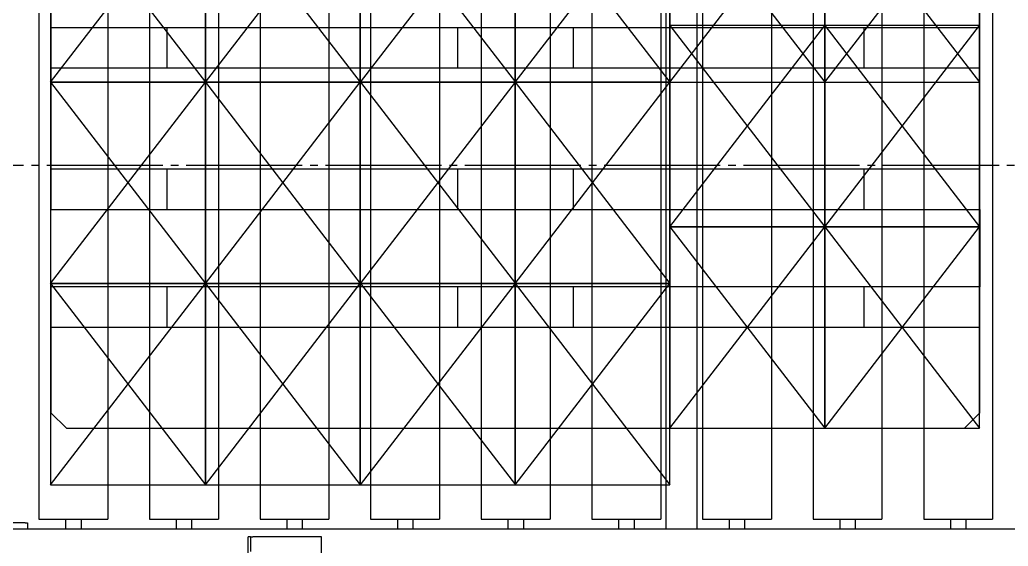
# Model space of a CAD drawing. Header units: millimetres. Extents: x -383313 to -161684, y -117025 to 99224.
# Drawn here: x -345190 to -343914, y -8464 to -7784 of the extents above; entities that cross this region are included whole.
import ezdxf

# ---------------------------------------------------------------- set-up
doc = ezdxf.new("R2010")
doc.units = ezdxf.units.MM
doc.header["$MEASUREMENT"] = 0
doc.linetypes.add('DASHED', pattern=[0.75, 0.5, -0.25])
doc.linetypes.add('ESKD_shtrihpunktir', pattern=[18, 15, -1, 1, -1])
doc.layers.add('Робот', color=30, linetype='Continuous')

# ---------------------------------------------------------------- blocks, each defined once
blk = doc.blocks.new('паллета1')
at = {"color": 44}
for p, q in [((20, 600), (0, 580)), ((130, 600), (20, 600)), ((130, -600), (130, 600)), ((182.5, 600), (130, 600)), ((282.5, 600), (182.5, 600)), ((182.5, 600), (182.5, -600)), ((282.5, -600), (282.5, 600)), ((335, 600), (282.5, 600)), ((465, 600), (335, 600)), ((335, 600), (335, -600)), ((465, -600), (465, 600)), ((517.5, 600), (465, 600)), ((517.5, 600), (617.5, 600)), ((517.5, -600), (517.5, 600)), ((617.5, 600), (617.5, -600)), ((670, 600), (617.5, 600)), ((780, 600), (670, 600)), ((670, 600), (670, -600)), ((780, 600), (800, 580)), ((0, 580), (0, -580)), ((800, -580), (800, 580)), ((130, 450), (182.5, 450)), ((282.5, 450), (335, 450)), ((465, 450), (517.5, 450)), ((617.5, 450), (670, 450)), ((182.5, 75), (130, 75)), ((335, 75), (282.5, 75)), ((517.5, 75), (465, 75)), ((670, 75), (617.5, 75)), ((130, -75), (182.5, -75)), ((282.5, -75), (335, -75)), ((465, -75), (517.5, -75)), ((617.5, -75), (670, -75)), ((182.5, -450), (130, -450)), ((335, -450), (282.5, -450)), ((517.5, -450), (465, -450)), ((670, -450), (617.5, -450)), ((0, -580), (20, -600)), ((800, -580), (780, -600)), ((20, -600), (130, -600)), ((130, -600), (182.5, -600)), ((182.5, -600), (282.5, -600)), ((282.5, -600), (335, -600)), ((335, -600), (465, -600)), ((465, -600), (517.5, -600)), ((617.5, -600), (517.5, -600)), ((617.5, -600), (670, -600)), ((670, -600), (780, -600))]:
    blk.add_line(p, q, dxfattribs=at)
blk = doc.blocks.new('A$Cdbab0bab')
at = {"color": 3}
for p, q in [((1465, 515), (1465, 480)), ((1560, 520), (1560, 480)), ((1557, 480), (1557, 498.8)), ((1465, 480), (1553.7, 480)), ((1557, 480), (1553.7, 480)), ((1557, 480), (1560, 480)), ((0, 470), (1865, 470)), ((632.8, 457), (632.8, 470)), ((652.8, 457), (652.8, 470)), ((775.7, 457), (775.7, 470)), ((795.7, 457), (795.7, 470)), ((918.6, 457), (918.6, 470)), ((938.6, 457), (938.6, 470)), ((980, 470), (980, -416)), ((1020, 470), (1020, -416)), ((1061.4, 457), (1061.4, 470)), ((1081.4, 457), (1081.4, 470)), ((1204.3, 457), (1204.3, 470)), ((1224.3, 457), (1224.3, 470)), ((1347.2, 457), (1347.2, 470)), ((1367.2, 457), (1367.2, 470)), ((1490.1, 457), (1490.1, 470)), ((1510.1, 457), (1510.1, 470)), ((1632.9, 457), (1632.9, 470)), ((1652.9, 457), (1652.9, 470)), ((1775.8, 457), (1775.8, 470)), ((1795.8, 457), (1795.8, 470)), ((1845, 462), (1845, 470)), ((1848, 462), (1845, 462)), ((1848, 462), (1855, 462)), ((1848, 462), (1865, 462)), ((642.8, 457), (598.3, 457)), ((598.3, -470), (598.3, 457)), ((687.3, 457), (642.8, 457)), ((687.3, -470), (687.3, 457)), ((785.7, 457), (741.2, 457)), ((741.2, -470), (741.2, 457)), ((830.2, 457), (785.7, 457)), ((830.2, -470), (830.2, 457)), ((928.6, 457), (884.1, 457)), ((884.1, -470), (884.1, 457)), ((973.1, 457), (928.6, 457)), ((973.1, -470), (973.1, 457)), ((1071.4, 457), (1026.9, 457)), ((1026.9, -470), (1026.9, 457)), ((1115.9, 457), (1071.4, 457)), ((1115.9, -470), (1115.9, 457)), ((1214.3, 457), (1169.8, 457)), ((1169.8, -470), (1169.8, 457)), ((1258.8, 457), (1214.3, 457)), ((1258.8, -470), (1258.8, 457)), ((1357.2, 457), (1312.7, 457)), ((1312.7, -470), (1312.7, 457)), ((1401.7, 457), (1357.2, 457)), ((1401.7, -470), (1401.7, 457)), ((1500.1, 457), (1455.6, 457)), ((1455.6, 104), (1455.6, 457)), ((1544.6, 457), (1500.1, 457)), ((1544.6, 104), (1544.6, 457)), ((1642.9, 457), (1598.4, 457)), ((1598.4, -470), (1598.4, 457)), ((1687.4, 457), (1642.9, 457)), ((1687.4, -470), (1687.4, 457)), ((1785.8, 457), (1741.3, 457)), ((1741.3, -470), (1741.3, 457)), ((1830.3, 457), (1785.8, 457)), ((1830.3, -470), (1830.3, 457)), ((1455.6, -470), (1455.6, 104)), ((1544.6, -470), (1544.6, 104))]:
    blk.add_line(p, q, dxfattribs=at)
at = {"color": 1, "linetype": 'ESKD_shtrihpunktir', "ltscale": 10}
blk.add_line((2000, 0), (0, 0), dxfattribs=at)
blk = doc.blocks.new('Робот ABB IRB660_3.15 (сверху)')
at = {"layer": 'Робот'}
blk.add_circle((0, 0), 3150, dxfattribs=at)

msp = doc.modelspace()

# ---------------------------------------------------------------- linework, layer by layer
at = {"color": 2, "ltscale": 100}
for p, q in [((-345150.60795, -7864.92257), (-344950.60795, -7604.92257)), ((-345150.60795, -7604.92257), (-344950.60795, -7864.92257)), ((-344950.60795, -7864.92257), (-344750.60795, -7604.92257)), ((-344950.60795, -7604.92257), (-344750.60795, -7864.92257)), ((-344750.13369, -7864.92257), (-344550.13369, -7604.92257)), ((-344750.13369, -7604.92257), (-344550.13369, -7864.92257)), ((-344550.60795, -7864.92257), (-344350.60795, -7604.92257)), ((-344550.60795, -7604.92257), (-344350.60795, -7864.92257)), ((-344350.60795, -7864.92257), (-344150.60795, -7604.92257)), ((-344350.60795, -7604.92257), (-344150.60795, -7864.92257)), ((-344150.60795, -7864.92257), (-343950.60795, -7604.92257)), ((-344150.60795, -7604.92257), (-343950.60795, -7864.92257)), ((-344350.60795, -8051.7259), (-344150.60795, -7791.7259)), ((-344350.60795, -7791.7259), (-344150.60795, -8051.7259)), ((-344150.60795, -8051.7259), (-343950.60795, -7791.7259)), ((-344150.60795, -7791.7259), (-343950.60795, -8051.7259)), ((-345150.60795, -8124.92257), (-344950.60795, -7864.92257)), ((-345150.60795, -7864.92257), (-344950.60795, -8124.92257)), ((-344950.60795, -8124.92257), (-344750.60795, -7864.92257)), ((-344950.60795, -7864.92257), (-344750.60795, -8124.92257)), ((-344750.13369, -8124.92257), (-344550.13369, -7864.92257)), ((-344750.13369, -7864.92257), (-344550.13369, -8124.92257)), ((-344550.60795, -8124.92257), (-344350.60795, -7864.92257)), ((-344550.60795, -7864.92257), (-344350.60795, -8124.92257)), ((-344350.60795, -8311.7259), (-344150.60795, -8051.7259)), ((-344350.60795, -8051.7259), (-344150.60795, -8311.7259)), ((-344150.60795, -8311.7259), (-343950.60795, -8051.7259)), ((-344150.60795, -8051.7259), (-343950.60795, -8311.7259)), ((-345150.60795, -8384.92257), (-344950.60795, -8124.92257)), ((-345150.60795, -8124.92257), (-344950.60795, -8384.92257)), ((-344950.60795, -8384.92257), (-344750.60795, -8124.92257)), ((-344950.60795, -8124.92257), (-344750.60795, -8384.92257)), ((-344750.13369, -8384.92257), (-344550.13369, -8124.92257)), ((-344750.13369, -8124.92257), (-344550.13369, -8384.92257)), ((-344550.60795, -8384.92257), (-344350.60795, -8124.92257)), ((-344550.60795, -8124.92257), (-344350.60795, -8384.92257))]:
    msp.add_line(p, q, dxfattribs=at)
for points in [[(-345150.60795, -7864.92257), (-344950.60795, -7864.92257), (-344950.60795, -7604.92257), (-345150.60795, -7604.92257)], [(-344950.60795, -7864.92257), (-344750.60795, -7864.92257), (-344750.60795, -7604.92257), (-344950.60795, -7604.92257)], [(-344750.60795, -7864.92257), (-344550.60795, -7864.92257), (-344550.60795, -7604.92257), (-344750.60795, -7604.92257)], [(-344550.60795, -7864.92257), (-344350.60795, -7864.92257), (-344350.60795, -7604.92257), (-344550.60795, -7604.92257)], [(-344350.60795, -7864.92257), (-344150.60795, -7864.92257), (-344150.60795, -7604.92257), (-344350.60795, -7604.92257)], [(-344150.60795, -7864.92257), (-343950.60795, -7864.92257), (-343950.60795, -7604.92257), (-344150.60795, -7604.92257)], [(-344350.60795, -8051.7259), (-344150.60795, -8051.7259), (-344150.60795, -7791.7259), (-344350.60795, -7791.7259)], [(-344150.60795, -8051.7259), (-343950.60795, -8051.7259), (-343950.60795, -7791.7259), (-344150.60795, -7791.7259)], [(-345150.60795, -8124.92257), (-344950.60795, -8124.92257), (-344950.60795, -7864.92257), (-345150.60795, -7864.92257)], [(-344950.60795, -8124.92257), (-344750.60795, -8124.92257), (-344750.60795, -7864.92257), (-344950.60795, -7864.92257)], [(-344750.60795, -8124.92257), (-344550.60795, -8124.92257), (-344550.60795, -7864.92257), (-344750.60795, -7864.92257)], [(-344550.60795, -8124.92257), (-344350.60795, -8124.92257), (-344350.60795, -7864.92257), (-344550.60795, -7864.92257)], [(-344350.60795, -8311.7259), (-344150.60795, -8311.7259), (-344150.60795, -8051.7259), (-344350.60795, -8051.7259)], [(-344150.60795, -8311.7259), (-343950.60795, -8311.7259), (-343950.60795, -8051.7259), (-344150.60795, -8051.7259)], [(-345150.60795, -8384.92257), (-344950.60795, -8384.92257), (-344950.60795, -8124.92257), (-345150.60795, -8124.92257)], [(-344950.60795, -8384.92257), (-344750.60795, -8384.92257), (-344750.60795, -8124.92257), (-344950.60795, -8124.92257)], [(-344750.60795, -8384.92257), (-344550.60795, -8384.92257), (-344550.60795, -8124.92257), (-344750.60795, -8124.92257)], [(-344550.60795, -8384.92257), (-344350.60795, -8384.92257), (-344350.60795, -8124.92257), (-344550.60795, -8124.92257)]]:
    msp.add_lwpolyline(points, close=True, dxfattribs=at)

# ---------------------------------------------------------------- block references
at = {"linetype": 'DASHED', "rotation": 180}
msp.add_blockref('A$Cdbab0bab', (-343335.51332, -7972.09281), dxfattribs=at)
at = {"color": 2, "rotation": 270}
msp.add_blockref('паллета1', (-344550.13369, -7511.7259), dxfattribs=at)
at = {"layer": 'Робот', "rotation": 180}
msp.add_blockref('Робот ABB IRB660_3.15 (сверху)', (-344500.63713, -5731.42318), dxfattribs=at)

doc.saveas('drawing.dxf')
